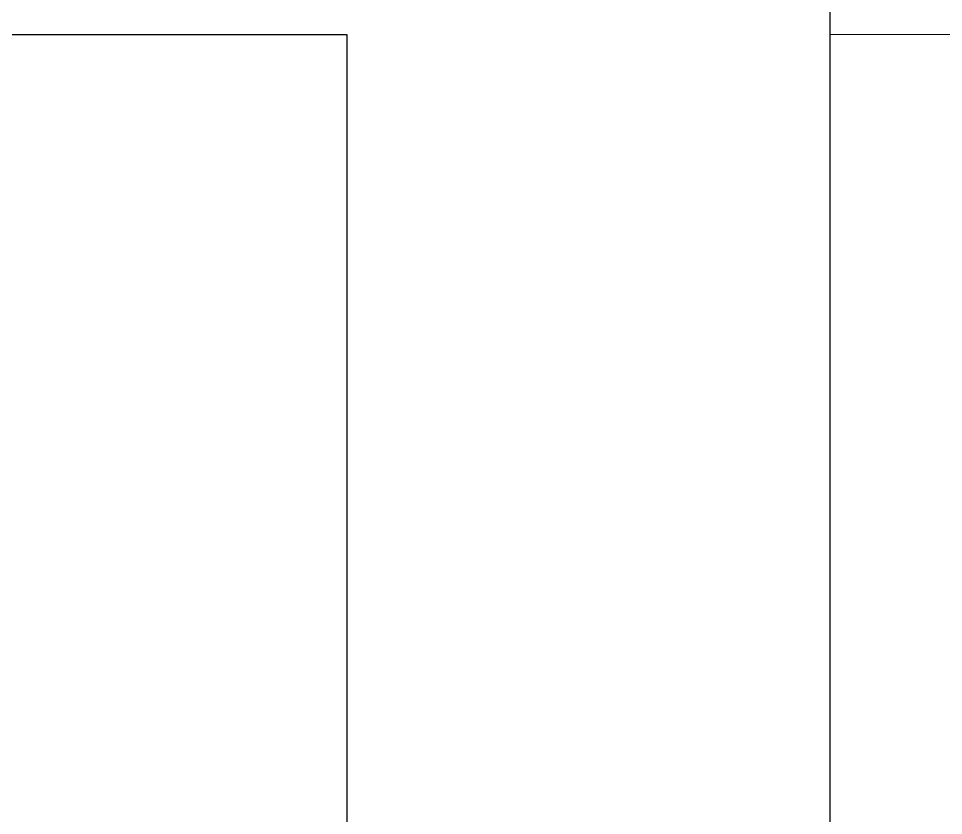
# Model space of a CAD drawing. Header units: millimetres. Extents: x -17017 to 628417, y -109036 to 199237.
# Drawn here: x 340960.63 to 340972.11, y -88542.11 to -88532.22 of the extents above; entities that cross this region are included whole.
import ezdxf

# ---------------------------------------------------------------- set-up
doc = ezdxf.new("R2010")
doc.units = ezdxf.units.MM
for name, color, linetype, lineweight in [('A-GENM-____-MCUT', 7, 'Continuous', 25), ('A-GENM-____-OTLN-1', 7, 'Continuous', 25), ('A-WALL-____-OTLN', 7, 'Continuous', 9), ('A-WALL-____-PATT-1', 7, 'Continuous', 9)]:
    doc.layers.add(name, color=color, linetype=linetype, lineweight=lineweight)

# ---------------------------------------------------------------- blocks, each defined once
blk = doc.blocks.new('Фахверк_СКБ_Уголок - 250_2700-27497298-АР1_План отверстий 3 этажа в осях 1-64_А-ГГ')
at = {"layer": 'A-GENM-____-MCUT'}
for p, q in [((125, -6), (125, -81)), ((131, -75), (131, -6)), ((200, -75), (131, -75))]:
    blk.add_line(p, q, dxfattribs=at)

msp = doc.modelspace()

# ---------------------------------------------------------------- hatches: boundary and pattern name
at = {"layer": 'A-WALL-____-PATT-1'}
h = msp.add_hatch(dxfattribs=at)
h.set_pattern_fill('FP_6', color=256, style=0, pattern_type=2)
h.set_pattern_definition([(135, (283770.707, -86863.456), (-35.35534, -35.35534), [])])
h.paths.add_polyline_path([(342776.707, -88782.414), (343120.707, -88782.414), (343120.707, -88532.414), (342776.707, -88532.414), (342776.707, -88601.414), (342770.707, -88601.414), (342770.707, -88713.414), (342776.707, -88713.414), (342776.707, -88778.128)], flags=0)
h.paths.add_polyline_path([(340895.707, -88782.414), (340964.707, -88782.414), (340964.707, -88713.414), (340970.707, -88713.414), (340970.707, -88601.414), (340964.707, -88601.414), (340964.707, -88532.414), (339776.707, -88532.414), (339776.707, -88601.414), (339770.707, -88601.414), (339770.707, -88713.414), (339776.707, -88713.414), (339776.707, -88782.414), (340315.888, -88782.414)], flags=0)
h.paths.add_polyline_path([(337895.707, -88782.414), (337964.707, -88782.414), (337964.707, -88713.414), (337970.707, -88713.414), (337970.707, -88601.414), (337964.707, -88601.414), (337964.707, -88532.414), (337620.707, -88532.414), (337620.707, -88782.414), (337664.691, -88782.414)], flags=0)

# ---------------------------------------------------------------- linework, layer by layer
at = {"layer": 'A-WALL-____-OTLN'}
msp.add_line((340970.707, -88532.414), (342770.707, -88532.414), dxfattribs=at)

# ---------------------------------------------------------------- block references
at = {"layer": 'A-GENM-____-OTLN-1', "rotation": 180}
msp.add_blockref('Фахверк_СКБ_Уголок - 250_2700-27497298-АР1_План отверстий 3 этажа в осях 1-64_А-ГГ', (341095.707, -88607.414), dxfattribs=at)

doc.saveas('drawing.dxf')
